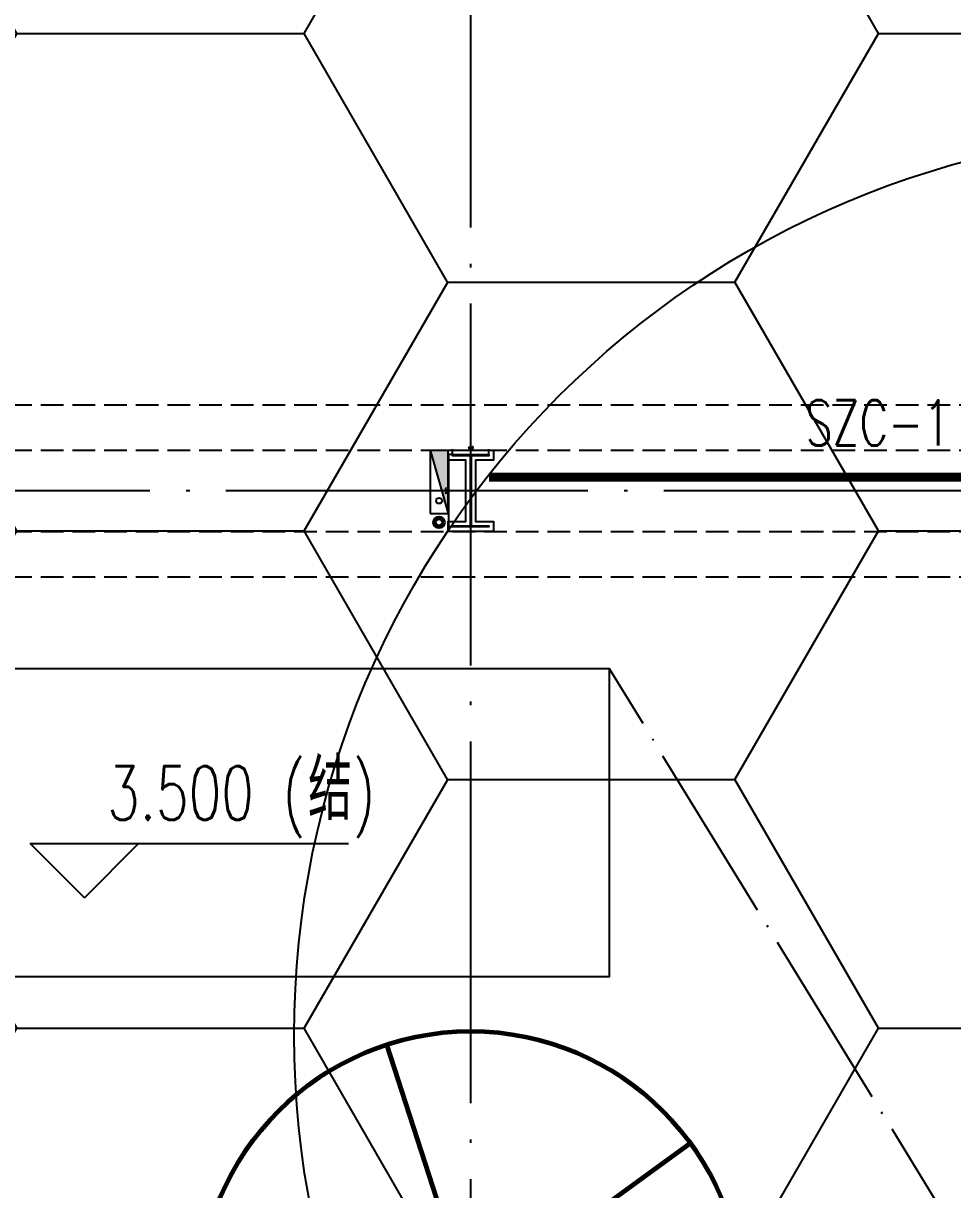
# Model space of a CAD drawing. Extents: x -821772 to -21949, y 506164 to 1049594.
# Drawn here: x -142799 to -132528, y 559144 to 572038 of the extents above; entities that cross this region are included whole.
import ezdxf
from ezdxf.enums import TextEntityAlignment as Align
from ezdxf.xclip import XClip

# ---------------------------------------------------------------- set-up
doc = ezdxf.new("R2010")
doc.units = 0
doc.header["$LTSCALE"] = 1000
doc.header["$MEASUREMENT"] = 0
doc.header["$XCLIPFRAME"] = 2
for name, pattern in [('10平面20250807_t3$0$CENTER', [2, 1.25, -0.25, 0.25, -0.25]), ('10平面20250807_t3$0$DASH', [0.35, 0.25, -0.1]), ('10平面20250807_t3$0$DOTE', [2.42, 2, -0.2, 0.02, -0.2])]:
    doc.linetypes.add(name, pattern=pattern)
doc.layers.get('Defpoints').update_dxf_attribs({"color": 210})
for name, color, linetype in [('10平面20250807_t3$0$A-AXIS-DOTE', 8, '10平面20250807_t3$0$DOTE'), ('10平面20250807_t3$0$A-AXIS-DP', 8, 'Continuous'), ('10平面20250807_t3$0$A-HATCH-2', 8, 'Continuous'), ('10平面20250807_t3$0$A-LIN-V', 8, 'Continuous'), ('10平面20250807_t3$0$A-SFCE', 8, 'Continuous'), ('10平面20250807_t3$0$A-WINDOW', 8, 'Continuous'), ('10平面20250807_t3$0$AS-COLN', 8, 'Continuous'), ('10平面20250807_t3$0$AS-WALL', 8, 'Continuous'), ('10平面20250807_t3$0$PUB_TEXT', 8, 'Continuous'), ('10平面20250807_t3$0$SB_ZF消火栓', 10, 'Continuous'), ('10平面20250807_t3$0$SB_ZF消火栓M', 10, 'Continuous'), ('10平面20250807_t3$0$建-标高', 8, 'Continuous'), ('PUB_HATCH', 8, 'Continuous')]:
    doc.layers.add(name, color=color, linetype=linetype)
for name, color, linetype, lineweight in [('10平面20250807_t3$0$LG-ZF消防', 1, 'Continuous', 60), ('10平面20250807_t3$0$THIN', 8, 'Continuous', 0), ('10平面20250807_t3$0$柱间支撑', 8, '10平面20250807_t3$0$CENTER', 0)]:
    doc.layers.add(name, color=color, linetype=linetype, lineweight=lineweight)
doc.styles.add('10平面20250807_t3$0$_TCH_DIM_T3', font='SIMPLEX', dxfattribs={"width": 0.705882, "bigfont": 'GBCBIG'})
doc.styles.add('10平面20250807_t3$0$A-STANDARD', font='SIMPLEX', dxfattribs={"bigfont": 'GBCBIG'})
doc.styles.add('10平面20250807_t3$0$TSSD_Rein', font='tj-romans1.shx', dxfattribs={"width": 0.7, "bigfont": 'tj-hztxt.shx'})
doc.dimstyles.new('10平面20250807_t3$0$_TCH_ARCH&&10', dxfattribs={"dimtxt": 29.75, "dimasz": 10, "dimexe": 10, "dimexo": 10, "dimgap": 12.625, "dimtad": 1, "dimdec": 0, "dimzin": 0, "dimdsep": 46, "dimtxsty": '10平面20250807_t3$0$_TCH_DIM_T3', "dimblk": '10平面20250807_t3$0$_ArchTick', "dimcen": 0.09, "dimclrt": 7, "dimazin": 2, "dimtfac": 1, "dimtdec": 0, "dimtix": 1, "dimtmove": 2, "dimatfit": 3, "dimfxl": 0, "dimtolj": 1, "dimtzin": 0, "dimarcsym": 0})

# ---------------------------------------------------------------- blocks, each defined once
blk = doc.blocks.new('10平面20250807_t3$0$dote')
at = {"layer": '10平面20250807_t3$0$A-AXIS-DOTE', "ltscale": 2}
for p, q in [((82882.2, -264080), (82882.2, -167560.7)), ((98696.4, -237950), (-97273.6, -237950))]:
    blk.add_line(p, q, dxfattribs=at)
blk = doc.blocks.new('10平面20250807_t3$0$4324324')
at = {"layer": '10平面20250807_t3$0$A-HATCH-2', "linetype": '10平面20250807_t3$0$DASH'}
for p, q in [((-313054.2, 567820), (-128854.2, 567820)), ((-313054.2, 567320), (-128854.2, 567320)), ((-313054.2, 566419.9), (-128854.2, 566419.9)), ((-313054.2, 565919.9), (-128854.2, 565919.9))]:
    blk.add_line(p, q, dxfattribs=at)
blk = doc.blocks.new('10平面20250807_t3$0$w4324324')
at = {"layer": '10平面20250807_t3$0$A-HATCH-2', "lineweight": 60}
for q in [(-1694760, 686605), (-1697614, 684532), (-1691907, 684532), (-1696524, 681178), (-1692997, 681178)]:
    blk.add_line((-1694760, 683605), q, dxfattribs=at)
blk.add_circle((-1694760, 683605), 3000, dxfattribs=at)
blk = doc.blocks.new('10平面20250807_t3$0$342343')
at = {"layer": '10平面20250807_t3$0$A-LIN-V'}
blk.add_blockref('10平面20250807_t3$0$w4324324', (1030710, -62444), dxfattribs=at)
blk = doc.blocks.new('10平面20250807_t3$0$_ArchTick')
at = {"color": 0, "linetype": 'ByBlock', "const_width": 0.4}
blk.add_lwpolyline([(-0.5, -0.5), (0.5, 0.5)], dxfattribs=at)
blk = doc.blocks.new('*D10492')
at = {"layer": '10平面20250807_t3$0$A-AXIS-DP', "color": 0, "lineweight": -2}
for p, q in [((-165054, 621030), (-165054, 621079)), ((-165054, 621069), (-164654, 621069)), ((-164654, 621030), (-164654, 621079))]:
    blk.add_line(p, q, dxfattribs=at)
at = {"layer": 'Defpoints', "color": 0}
for p in [(-165054, 621020), (-164654, 621069), (-164654, 621020)]:
    blk.add_point(p, dxfattribs=at)
at = {"layer": '10平面20250807_t3$0$A-AXIS-DP', "color": 0, "lineweight": -2, "xscale": 10, "yscale": 10, "zscale": 10, "rotation": 180}
blk.add_blockref('10平面20250807_t3$0$_ArchTick', (-165054, 621069), dxfattribs=at)
at = {"layer": '10平面20250807_t3$0$A-AXIS-DP', "color": 0, "lineweight": -2, "xscale": 10, "yscale": 10, "zscale": 10}
blk.add_blockref('10平面20250807_t3$0$_ArchTick', (-164654, 621069), dxfattribs=at)
at = {"layer": '10平面20250807_t3$0$A-AXIS-DP', "color": 7, "insert": (-164854, 621096), "char_height": 29.8, "attachment_point": 5, "style": '10平面20250807_t3$0$_TCH_DIM_T3'}
blk.add_mtext('\\A1;400', dxfattribs=at)
blk = doc.blocks.new('*D10493')
at = {"layer": '10平面20250807_t3$0$A-AXIS-DP', "color": 0, "lineweight": -2}
for p, q in [((-165064, 621020), (-165105, 621020)), ((-165095, 620220), (-165095, 621020)), ((-165064, 620220), (-165105, 620220))]:
    blk.add_line(p, q, dxfattribs=at)
at = {"layer": 'Defpoints', "color": 0}
for p in [(-165095, 621020), (-165054, 621020), (-165054, 620220)]:
    blk.add_point(p, dxfattribs=at)
at = {"layer": '10平面20250807_t3$0$A-AXIS-DP', "color": 0, "lineweight": -2, "xscale": 10, "yscale": 10, "zscale": 10}
for p, rotation in [((-165095, 621020), 90), ((-165095, 620220), 270)]:
    blk.add_blockref('10平面20250807_t3$0$_ArchTick', p, dxfattribs=dict(at, rotation=rotation))
at = {"layer": '10平面20250807_t3$0$A-AXIS-DP', "color": 7, "insert": (-165123, 620620), "char_height": 29.8, "attachment_point": 5, "rotation": 90, "style": '10平面20250807_t3$0$_TCH_DIM_T3'}
blk.add_mtext('\\A1;800', dxfattribs=at)
blk = doc.blocks.new('10平面20250807_t3$0$23124232432')
at = {"layer": '10平面20250807_t3$0$柱间支撑', "const_width": 100}
blk.add_lwpolyline([(-129054, 567020), (-137654, 567020)], dxfattribs=at)
at = {"layer": '10平面20250807_t3$0$THIN', "style": '10平面20250807_t3$0$TSSD_Rein', "width": 0.7}
blk.add_text('SZC-1', height=500, dxfattribs=at).set_placement((-133354, 567220), align=Align.BOTTOM_CENTER)
blk = doc.blocks.new('10平面20250807_t3$0$A$C5D961328')
at = {"layer": '10平面20250807_t3$0$SB_ZF消火栓'}
blk.add_hatch(color=256, dxfattribs=at).paths.add_polyline_path([(0, 40), (700, 40), (700, 240)])
at = {"layer": '10平面20250807_t3$0$A-LIN-V', "ltscale": 500}
blk.add_circle((350, 40), 10001, dxfattribs=at)
at = {"layer": '10平面20250807_t3$0$SB_ZF消火栓'}
for p, q in [((700, 240), (0, 240)), ((0, 240), (0, 40)), ((700, 240), (0, 40)), ((700, 240), (700, 40)), ((0, 40), (700, 40))]:
    blk.add_line(p, q, dxfattribs=at)
at = {"layer": '10平面20250807_t3$0$SB_ZF消火栓', "color": 1}
blk.add_circle((140, 140), 32.5, dxfattribs=at)
blk = doc.blocks.new('10平面20250807_t3$0$we42342343234')
at = {"layer": '10平面20250807_t3$0$LG-ZF消防'}
blk.add_circle((-138204, 566520), 50, dxfattribs=at)
at = {"layer": '10平面20250807_t3$0$SB_ZF消火栓M'}
for p, rotation in [((-138064, 566620), 90), ((-129454, 560890), 180)]:
    blk.add_blockref('10平面20250807_t3$0$A$C5D961328', p, dxfattribs=dict(at, rotation=rotation))
blk = doc.blocks.new('10平面20250807_t3$0$234243242332')
at = {"layer": '10平面20250807_t3$0$SB_ZF消火栓'}
blk.add_blockref('10平面20250807_t3$0$we42342343234', (0, 0), dxfattribs=at)
blk = doc.blocks.new('10平面20250807_t3$0$w42343243')
at = {"layer": '10平面20250807_t3$0$A-HATCH-2'}
blk.add_lwpolyline([(-165104.2, 621070), (-164604.2, 621070), (-164604.2, 620958), (-164800.2, 620958), (-164800.2, 620282), (-164604.2, 620282), (-164604.2, 620170), (-165104.2, 620170), (-165104.2, 620282), (-164908.2, 620282), (-164908.2, 620958), (-165104.2, 620958)], close=True, dxfattribs=at)
at = {"layer": '10平面20250807_t3$0$AS-COLN', "color": 3}
blk.add_lwpolyline([(-165054.2, 621020), (-164654.2, 621020), (-164654.2, 621008), (-164850.2, 621008), (-164850.2, 620232), (-164654.2, 620232), (-164654.2, 620220), (-165054.2, 620220), (-165054.2, 620232), (-164858.2, 620232), (-164858.2, 621008), (-165054.2, 621008)], close=True, dxfattribs=at)
at = {"layer": '10平面20250807_t3$0$A-AXIS-DP'}
for p1, p2, distance, picture, middle in [((-165054.2, 621020), (-164654.2, 621020), 48.8, '*D10492', (-164854.2, 621096.2)), ((-165054.2, 620220), (-165054.2, 621020), 41.2, '*D10493', (-165122.9, 620620))]:
    dim = blk.add_aligned_dim(p1=p1, p2=p2, distance=distance, dimstyle='10平面20250807_t3$0$_TCH_ARCH&&10', dxfattribs=at)
    dim.commit()
    dim.dimension.update_dxf_attribs({"geometry": picture, "text_midpoint": middle})
blk = doc.blocks.new('10平面20250807_t3$0$42343')
at = {"layer": '10平面20250807_t3$0$A-WINDOW'}
blk.add_blockref('10平面20250807_t3$0$w42343243', (27000, -53750), dxfattribs=at)
blk = doc.blocks.new('10平面20250807_t3')
at = {"layer": '10平面20250807_t3$0$A-AXIS-DOTE'}
blk.add_line((-128354.2, 551920), (-136320, 564900.2), dxfattribs=at)
at = {"layer": '10平面20250807_t3$0$A-SFCE'}
blk.add_lwpolyline([(-145820, 561500.2), (-136320, 561500.2), (-136320, 564900.2), (-145820, 564900.2)], close=True, dxfattribs=at)
at = {"layer": '10平面20250807_t3$0$建-标高'}
for p, q in [((-142124.1, 562370.5), (-142724.1, 562970.5)), ((-142724.1, 562970.5), (-139204.1, 562970.5)), ((-142124.1, 562370.5), (-141524.1, 562970.5))]:
    blk.add_line(p, q, dxfattribs=at)
at = {"layer": '10平面20250807_t3$0$A-LIN-V', "rotation": 90}
blk.add_blockref('10平面20250807_t3$0$342343', (483306.5, 1221945), dxfattribs=at)
at = {"layer": '10平面20250807_t3$0$A-WINDOW'}
for name in ['10平面20250807_t3$0$42343', '10平面20250807_t3$0$4324324']:
    blk.add_blockref(name, (0, 0), dxfattribs=at)
at = {"layer": '10平面20250807_t3$0$AS-WALL'}
blk.add_blockref('10平面20250807_t3$0$dote', (-220736.4, 804820), dxfattribs=at)
at = {"layer": '10平面20250807_t3$0$SB_ZF消火栓', "linetype": 'Continuous'}
blk.add_blockref('10平面20250807_t3$0$234243242332', (0, 0), dxfattribs=at)
at = {"layer": '10平面20250807_t3$0$柱间支撑'}
blk.add_blockref('10平面20250807_t3$0$23124232432', (0, 0), dxfattribs=at)
at = {"layer": '10平面20250807_t3$0$PUB_TEXT', "style": '10平面20250807_t3$0$A-STANDARD', "width": 0.705882}
for s, p in [('(', (-139931.4, 563230.5)), (')', (-139159.9, 563230.5)), ('3.500', (-141871.4, 563230.5))]:
    blk.add_text(s, height=595, dxfattribs=at).set_placement(p)
at = {"layer": '10平面20250807_t3$0$PUB_TEXT', "style": '10平面20250807_t3$0$A-STANDARD'}
blk.add_text('结', height=675.2, dxfattribs=at).set_placement((-139651.4, 563230.5))

msp = doc.modelspace()

# ---------------------------------------------------------------- block references
at = {"ltscale": 100}
ref = msp.add_blockref('10平面20250807_t3', (0, 0), dxfattribs=at)
XClip(ref).set_block_clipping_path([(-386212.6353242097, 506163.79756496), (-21948.7593967821, 884998.2285294847)])

# ---------------------------------------------------------------- next in the draw order: hatches: boundary and pattern name
at = {"layer": 'PUB_HATCH', "ltscale": 5000}
h = msp.add_hatch(dxfattribs=at)
h.set_pattern_fill('HONEY', color=8, scale=2000)
h.set_pattern_definition([(0, (0, 0), (4762.5, 2749.63), [3175, -6350]), (120, (0, 0), (-4762.499, 2749.631), [3175, -6350]), (60, (0, 0), (0.0006, 5499.261), [-6350, 3175])])
h.paths.add_polyline_path([(-252854.2, 548219.9), (-252854.2, 548720), (-254254.2, 548720), (-254254.2, 548219.9), (-313754.2, 548219.9), (-313754.2, 567383.2), (-296221.3, 621420), (-254254.2, 621420), (-254254.2, 620920), (-252854.2, 620920), (-252854.2, 621420), (-200254.2, 621420), (-200254.2, 620920), (-198854.2, 620920), (-198854.2, 621420), (-146254.2, 621420), (-146254.2, 620920), (-144854.2, 620920), (-144854.2, 621420), (-128054.2, 621420), (-128054.2, 548219.9), (-144854.2, 548219.9), (-144854.2, 548720), (-146254.2, 548720), (-146254.2, 548219.9), (-198854.2, 548219.9), (-198854.2, 548720), (-200254.2, 548720), (-200254.2, 548219.9)])

doc.saveas('drawing.dxf')
